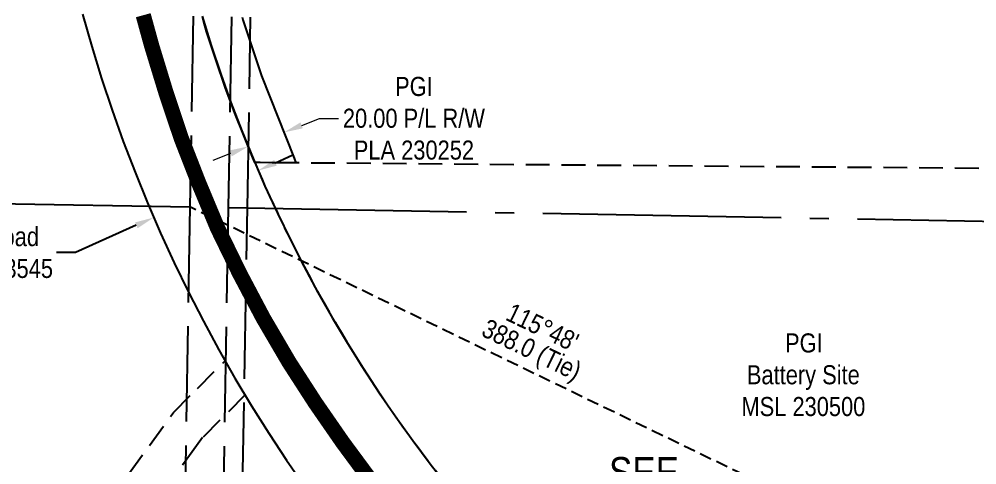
# Model space of a CAD drawing. Extents: x 406232 to 435383, y 6039561 to 6052989.
# Drawn here: x 422235 to 422737, y 6048751 to 6048985 of the extents above; entities that cross this region are included whole.
import ezdxf
from ezdxf.enums import TextEntityAlignment as Align

# ---------------------------------------------------------------- set-up
doc = ezdxf.new("R2010")
doc.units = 0
doc.header["$LTSCALE"] = 5
doc.header["$PDSIZE"] = 0.5
for name, pattern in [('foc-ACCESSROAD', [3.75, 2.5, -1.25]), ('foc-QUARTERLINE', [33, 25, -3, 2, -3]), ('foc-TIELINE', [1.875, 1.25, -0.625]), ('foc-UNSURVEYED', [12.5, 10, -2.5])]:
    doc.linetypes.add(name, pattern=pattern)
doc.layers.get('Defpoints').update_dxf_attribs({"color": 9})
for name, color, linetype in [('AS-ROADS', 254, 'Continuous'), ('DETAIL-T', 7, 'Continuous'), ('F-AR', 190, 'foc-ACCESSROAD'), ('F-RW', 190, 'Continuous'), ('F-WS', 190, 'foc-ACCESSROAD'), ('F-WS-S', 190, 'Continuous'), ('L-BD', 7, 'Continuous'), ('L-SECQ', 8, 'foc-QUARTERLINE'), ('L-TIE', 7, 'foc-TIELINE'), ('L-TITLEDB', 4, 'Continuous'), ('L-TITLEDB-T', 4, 'Continuous'), ('L-USEC', 7, 'foc-UNSURVEYED')]:
    doc.layers.add(name, color=color, linetype=linetype)
doc.layers.add('F-RW-T', color=190, linetype='Continuous', lineweight=9)
doc.styles.add('80CG', font='ARIALN.TTF', dxfattribs={"height": 10})
doc.styles.add('80L', font='ARIALN.TTF', dxfattribs={"height": 10})
doc.dimstyles.new('Compass 5 000', dxfattribs={"dimscale": 5, "dimtxt": 9, "dimasz": 2, "dimexe": 0.2, "dimexo": 0.0625, "dimgap": 0.5, "dimtad": 0, "dimtih": 1, "dimtoh": 1, "dimzin": 0, "dimdsep": 46, "dimtxsty": '80CG', "dimcen": 0.1, "dimse1": 1, "dimse2": 1, "dimclrd": 256, "dimclrt": 256, "dimaunit": 1, "dimadec": 4, "dimazin": 0, "dimtfac": 0.06, "dimtofl": 0, "dimtmove": 0, "dimatfit": 1, "dimfxl": 0.2, "dimtolj": 1, "dimtzin": 0, "dimlwd": -1, "dimarcsym": 0})

# ---------------------------------------------------------------- blocks, each defined once
blk = doc.blocks.new('*D489')
at = {"layer": 'Defpoints', "color": 0, "transparency": 16777216}
for p in [(422364.71, 6048895.75), (422305.72, 6048880.69), (422310, 6048871.17)]:
    blk.add_point(p, dxfattribs=at)
at = {"layer": 'L-TITLEDB-T', "transparency": 16777216}
for p, q in [((422369.55, 6048909.37), (422378.67, 6048913.47)), ((422296.6, 6048876.59), (422264.74, 6048862.27)), ((422264.74, 6048862.27), (422254.74, 6048862.27))]:
    blk.add_line(p, q, dxfattribs=at)
for points in [[(422368.86, 6048910.89), (422370.23, 6048907.85), (422360.43, 6048905.27)], [(422295.92, 6048878.11), (422297.29, 6048875.07), (422305.72, 6048880.69)]]:
    blk.add_solid(points, dxfattribs=at)
at = {"layer": 'L-TITLEDB-T', "transparency": 16777216, "insert": (422215.97, 6048862.27), "char_height": 10, "attachment_point": 5, "style": '80CG'}
blk.add_mtext('\\A1;60.00 Road\\PPlan 192 3545', dxfattribs=at)
blk = doc.blocks.new('*D1026')
at = {"layer": 'Defpoints', "color": 0, "transparency": 16777216}
for p in [(422373.98, 6048925.29), (422375.23, 6048922.14), (422356.59, 6048914.79)]:
    blk.add_point(p, dxfattribs=at)
at = {"layer": 'F-RW-T', "transparency": 16777216}
for p, q in [((422383.29, 6048928.96), (422392.59, 6048932.63)), ((422392.59, 6048932.63), (422402.59, 6048932.63)), ((422346.04, 6048914.27), (422336.74, 6048910.6))]:
    blk.add_line(p, q, dxfattribs=at)
for points in [[(422382.67, 6048930.51), (422383.9, 6048927.41), (422373.98, 6048925.29)], [(422345.43, 6048915.82), (422346.65, 6048912.72), (422355.34, 6048917.94)]]:
    blk.add_solid(points, dxfattribs=at)
at = {"layer": 'F-RW-T', "transparency": 16777216, "insert": (422442.13, 6048932.63), "char_height": 10, "attachment_point": 5, "style": '80CG'}
blk.add_mtext('\\A1;PGI\\P20.00 P/L R/W\\PPLA 230252', dxfattribs=at)

msp = doc.modelspace()

# ---------------------------------------------------------------- linework, layer by layer
at = {"layer": 'AS-ROADS', "const_width": 7.996, "flags": 128}
msp.add_lwpolyline([(422419.818, 6048742.515), (422404.732, 6048762.914), (422390.371, 6048783.656), (422376.688, 6048804.828), (422363.116, 6048827.997), (422350.724, 6048851.433), (422339.187, 6048875.136), (422329.188, 6048899.054), (422320.084, 6048922.398), (422311.978, 6048946.683), (422304.624, 6048970.763), (422300.233, 6048986.688)], dxfattribs=at)
at = {"layer": 'F-AR'}
msp.add_lwpolyline([(422353.693, 6048787.713), (422331.363, 6048765.39), (422328.132, 6048760.961), (422296.01, 6048716.921), (422269.424, 6048695.885), (422236.51, 6048686.026), (422194.512, 6048683.039), (422138.889, 6048666.474), (421909.492, 6048580.881), (421902.737, 6048599.834), (422132.493, 6048685.56), (422190.884, 6048702.952), (422232.866, 6048705.937), (422259.961, 6048714.053), (422281.372, 6048730.995), (422316.032, 6048778.513), (422328.647, 6048791.122), (422343.198, 6048805.668)], dxfattribs=at)
at = {"layer": 'F-RW'}
msp.add_lwpolyline([(422352.121, 6048985.705), (422352.509, 6048984.292), (422362.304, 6048954.909), (422379.286, 6048911.848), (422380.292, 6048909.297), (422361.528, 6048909.448), (422358.708, 6048909.471), (422357.702, 6048912.023), (422348.291, 6048935.357), (422343.247, 6048949.03), (422338.263, 6048963.447), (422333.44, 6048978.151), (422332.588, 6048981.251), (422331.26, 6048986.081)], dxfattribs=at)
at = {"layer": 'F-WS'}
msp.add_lwpolyline([(422850.262, 6048879.402), (422850.733, 6048905.497), (422380.292, 6048909.297), (422380.292, 6048909.297), (422358.709, 6048909.471, 0.1060422), (422534.163, 6048660.08), (422572.253, 6048659.391), (422846.193, 6048654.439), (422846.24, 6048657.03)], format="xyb", close=True, dxfattribs=at)
at = {"layer": 'L-SECQ', "flags": 128}
for points in [[(421555.994, 6048900.088), (422324.678, 6048886.229)], [(422344.782, 6048885.886), (423113.662, 6048872.014)]]:
    msp.add_lwpolyline(points, dxfattribs=at)
at = {"layer": 'L-TIE', "flags": 128}
msp.add_lwpolyline([(422673.82, 6048717.382), (422324.678, 6048886.229)], dxfattribs=at)
at = {"layer": 'L-TITLEDB', "flags": 128}
for points in [[(422268.419, 6048987.261, 0.3589543), (423085.368, 6048408.94, 0.054122), (423240.832, 6048437.451, 0.054122)], [(422331.096, 6048986.131, 0.3521598), (423080.98, 6048468.752, 0.0612342), (423241.899, 6048500.628, 0.0612342)]]:
    msp.add_lwpolyline(points, format="xyb", dxfattribs=at)
at = {"layer": 'L-USEC'}
for p, q in [((422326.384, 6048986.169), (422324.678, 6048886.229)), ((422346.489, 6048985.806), (422344.782, 6048885.886)), ((422354.835, 6048885.685), (422356.541, 6048985.625)), ((422324.678, 6048886.229), (422317.823, 6048484.261)), ((422344.782, 6048885.887), (422337.927, 6048483.918)), ((422347.98, 6048483.718), (422354.835, 6048885.685))]:
    msp.add_line(p, q, dxfattribs=at)

# ---------------------------------------------------------------- texts
at = {"layer": 'DETAIL-T', "color": 3, "insert": (422562.751, 6048720.501), "char_height": 15.9927, "width": 63.60709, "attachment_point": 5, "style": '80CG'}
msp.add_mtext("SEE\\PDETAIL\\P'A'", dxfattribs=at)
at = {"layer": 'F-WS-S', "insert": (422609.315, 6048819.957), "char_height": 9.99539, "attachment_point": 1, "style": '80L'}
msp.add_mtext_dynamic_manual_height_columns('\\pi27.37366;PGI\\P\\pi7.36925;Battery Site\\P\\pi4.53631;MSL 230500', width=72.59039, gutter_width=49.977, heights=[0], dxfattribs=at)
at = {"layer": 'L-BD', "style": '80L'}
for s, height, p in [("115°48'", 9.9954, (422509.584, 6048823.177)), ('388.0 (Tie)', 9.99544, (422503.383, 6048810.354))]:
    msp.add_text(s, height=height, rotation=334.1914, dxfattribs=at).set_placement(p, align=Align.MIDDLE)

# ---------------------------------------------------------------- dimensions: what is measured, and where the dimension line sits
at = {"layer": 'F-RW-T'}
dim = msp.add_aligned_dim(p1=(422356.586, 6048914.792), p2=(422375.226, 6048922.143), distance=3.386, text='PGI\\P20.00 P/L R/W\\PPLA 230252', dimstyle='Compass 5 000', dxfattribs=at)
dim.commit()
dim.dimension.update_dxf_attribs({"geometry": '*D1026', "text_midpoint": (422442.129, 6048932.63)})
at = {"layer": 'L-TITLEDB-T'}
dim = msp.add_linear_dim(base=(422305.724, 6048880.689), p1=(422364.706, 6048895.752), p2=(422310.004, 6048871.166), angle=204.2014, text='60.00 Road\\PPlan 192 3545', dimstyle='Compass 5 000', dxfattribs=at)
dim.commit()
dim.dimension.update_dxf_attribs({"geometry": '*D489', "text_midpoint": (422215.968, 6048862.268), "dimtype": 161})

doc.saveas('drawing.dxf')
